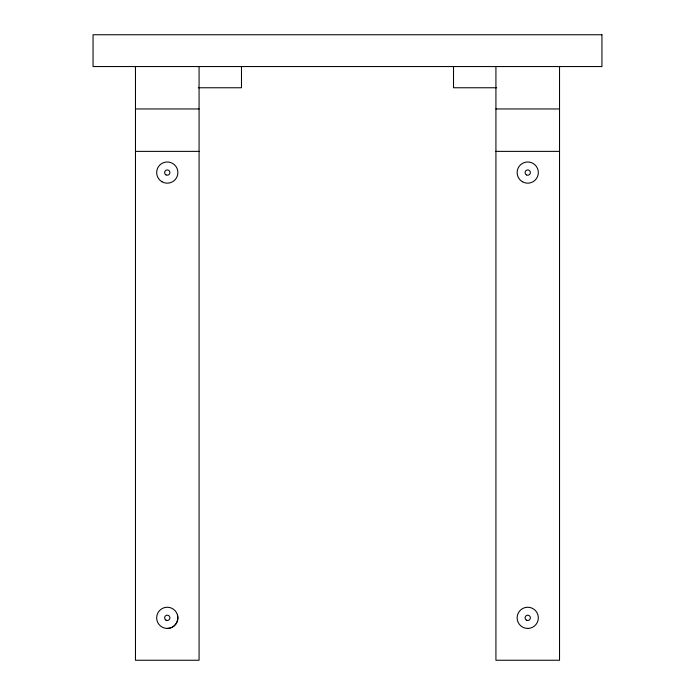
<?xml version="1.0" encoding="UTF-8"?>
<svg xmlns="http://www.w3.org/2000/svg" width="695" height="695" viewBox="0 0 695 695"><rect width="100%" height="100%" fill="white"/><g stroke="black" fill="none" stroke-linecap="round" stroke-linejoin="round"><path stroke-width="1.04" d="M198.362 87.761L241.486 87.761L241.486 66.555M496.638 87.761L453.514 87.761L453.514 66.555M135.464 108.959L199.074 108.959M495.926 108.959L559.536 108.959M135.464 151.371L199.074 151.371M495.926 151.371L559.536 151.371M167.269 628.445L164.524 628.08A10.599 10.599 0 0 1 158.86 611.391A10.599 10.599 0 0 1 176.452 612.538L177.512 615.101A10.599 10.599 0 0 1 167.269 628.445A10.633 10.59 0 0 0 177.494 615.101M559.536 66.555L559.536 660.25L495.926 660.25L495.926 66.555M199.074 66.555L199.074 660.25L135.464 660.25L135.464 66.555M601.94 34.75L93.061 34.75L93.061 66.555L601.94 66.555L601.94 34.75M527.731 628.445L524.986 628.08A10.599 10.599 0 0 1 519.321 611.391A10.599 10.599 0 0 1 536.914 612.538L537.973 615.101A10.599 10.599 0 0 1 527.731 628.445M522.432 181.751A10.599 10.599 0 0 0 538.33 172.569A10.599 10.599 0 0 0 522.432 163.395A10.599 10.599 0 0 0 522.432 181.751M526.402 620.14A2.65 2.65 0 0 0 530.381 617.846A2.65 2.65 0 0 0 526.402 615.544A2.65 2.65 0 0 0 526.402 620.14M526.402 174.871A2.65 2.65 0 0 0 530.381 172.569A2.65 2.65 0 0 0 526.402 170.275A2.65 2.65 0 0 0 526.402 174.871M161.97 181.751A10.599 10.599 0 0 0 177.877 172.569A10.599 10.599 0 0 0 161.97 163.395A10.599 10.599 0 0 0 161.97 181.751M165.949 620.14A2.65 2.65 0 0 0 169.919 617.846A2.65 2.65 0 0 0 165.949 615.544A2.65 2.65 0 0 0 165.949 620.14M165.949 174.871A2.65 2.65 0 0 0 169.919 172.569A2.65 2.65 0 0 0 165.949 170.275A2.65 2.65 0 0 0 165.949 174.871"/></g></svg>
